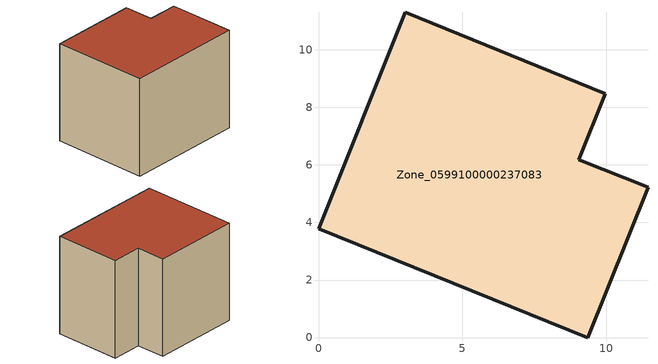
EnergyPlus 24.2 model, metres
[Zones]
Zone_0599100000237083
 floor ground (C_G): 0,3.78 3.02,11.3 9.97,8.48 9.05,6.18 11.45,5.23 9.35,0 z0
 wall outside (C_F): 3.02,11.3 0,3.78 9.35,0 11.45,5.23 9.05,6.18 9.97,8.48 3.02,11.3 z0:8.39
 roof outside (C_R): 0,3.78 9.35,0 11.45,5.23 9.05,6.18 9.97,8.48 3.02,11.3 z8.39
[BUILDING]
Pand.0599100000237083: North Axis=0; Terrain=City; Loads Convergence Tolerance Value=0.04; Temperature Convergence Tolerance Value=0.4; Solar Distribution=FullExterior; Maximum Number of Warmup Days=25; Minimum Number of Warmup Days=1
[Site:Location]
Rotterdam.The.Hague.AP_ZH_NLD Design_Conditions: Latitude=51.96; Longitude=4.45; Time Zone=1; Elevation=-4.5
[SITE:GROUNDTEMPERATURE:BUILDINGSURFACE]
18, 18, 18, 18, 18, 18, 18, 18, 18, 18, 18, 18
[MATERIAL] Thermal Absorptance=0.9; Solar Absorptance=0.7; Visible Absorptance=0.7
Name | Roughness | Thickness | Conductivity | Density | Specific Heat
G.TI.1975-1991 | MediumSmooth | 0.15 | 0.288461 | 540 | 1210
F.TI.1975-1991 | Rough | 0.3 | 0.230769 | 1920 | 840
R.TI.1975-1991 | MediumRough | 0.2 | 0.153846 | 1500 | 1000
[CONSTRUCTION]
C_G: G.TI.1975-1991
C_F: F.TI.1975-1991
C_R: R.TI.1975-1991
[ZONE]
Zone_0599100000237083: Type=1; Multiplier=1; Ceiling Height=Autocalculate; Volume=Autocalculate; Floor Area=autocalculate; Part of Total Floor Area=Yes
[ZONEINFILTRATION:DESIGNFLOWRATE]
Infil_Zone_0599100000237083: Zone or ZoneList or Space or SpaceList=Zone_0599100000237083; Schedule=AlwaysOn; Design Flow Rate Calculation Method=Flow/Area; Flow Rate per Floor Area=0.003; Constant Term Coefficient=1; Temperature Term Coefficient=0; Velocity Term Coefficient=0; Velocity Squared Term Coefficient=0
[HVACTEMPLATE:ZONE:IDEALLOADSAIRSYSTEM]
Zone_0599100000237083: Maximum Heating Supply Air Temperature=50; Minimum Cooling Supply Air Temperature=13; Maximum Heating Supply Air Humidity Ratio=0.0156; Minimum Cooling Supply Air Humidity Ratio=0.0077; Heating Limit=NoLimit; Cooling Limit=NoLimit; Dehumidification Control Type=ConstantSensibleHeatRatio; Cooling Sensible Heat Ratio=0.7; Dehumidification Setpoint=60; Humidification Control Type=None; Humidification Setpoint=30; Outdoor Air Method=None; Outdoor Air Flow Rate per Person=0.00944; Outdoor Air Flow Rate per Zone Floor Area=0; Outdoor Air Flow Rate per Zone=0; Demand Controlled Ventilation Type=None; Outdoor Air Economizer Type=NoEconomizer; Heat Recovery Type=None; Sensible Heat Recovery Effectiveness=0.7; Latent Heat Recovery Effectiveness=0.65
[ZONECONTROL:THERMOSTAT]
ThermostatControl_Zone_0599100000237083: Zone or ZoneList=Zone_0599100000237083; Control Type Schedule=DualSetpointControlType; Control 1=Thermostat_Zone_0599100000237083; Temperature Difference Between Cutout And Setpoint=0
[THERMOSTATSETPOINT:DUALSETPOINT]
Thermostat_Zone_0599100000237083: Heating Setpoint Temperature Schedule=HeatingSetpoint_Zone_0599100000237083; Cooling Setpoint Temperature Schedule=CoolingSetpoint_Zone_0599100000237083
[SCHEDULE:COMPACT]
HeatingSetpoint_Zone_0599100000237083: Through: 12/31, For: AllDays, Until: 24:00, 21
CoolingSetpoint_Zone_0599100000237083: Through: 12/31, For: AllDays, Until: 24:00, 24
DualSetpointControlType: Through: 12/31, For: AllDays, Until: 24:00, 4
AlwaysOn: Through: 12/31, For: AllDays, Until: 24:00, 1
